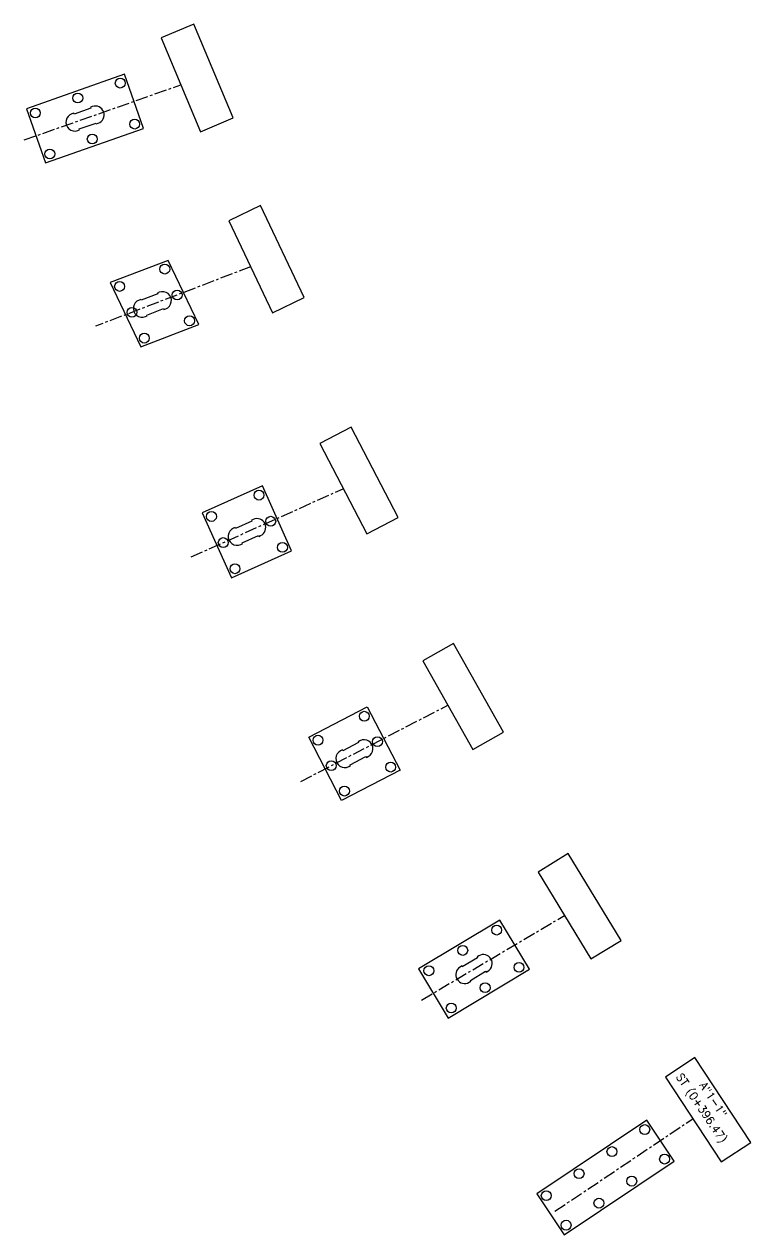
# Model space of a CAD drawing. Header units: metres. Extents: x 205782 to 206106, y 3635013 to 3635356.
# Drawn here: x 206032.5 to 206106.1, y 3635013.1 to 3635135.6 of the extents above; entities that cross this region are included whole.
import ezdxf

# ---------------------------------------------------------------- set-up
doc = ezdxf.new("R2010")
doc.units = ezdxf.units.M
doc.linetypes.add('CENTER', pattern=[2, 1.25, -0.25, 0.25, -0.25])
for name, color, linetype in [('A-BLDG', 7, 'Continuous'), ('WES-AXES', 9, 'CENTER'), ('WES-CONCRETE', 3, 'Continuous'), ('WES-PILES', 2, 'Continuous'), ('WES-TEXT', 255, 'Continuous')]:
    doc.layers.add(name, color=color, linetype=linetype)
doc.styles.add('CEO-Text-300', font='simplex.shx', dxfattribs={"height": 0.81})

msp = doc.modelspace()

# ---------------------------------------------------------------- linework, layer by layer
at = {"layer": 'WES-AXES', "linetype": 'CENTER'}
for p, q in [((206032.539, 3635123.9018), (206048.3847, 3635129.4834)), ((206055.4453, 3635111.0649), (206039.7603, 3635105.0463)), ((206049.4426, 3635081.6927), (206064.798, 3635088.5964)), ((206060.5146, 3635058.9661), (206075.3963, 3635066.6878)), ((206072.752, 3635036.8465), (206087.2067, 3635045.4081)), ((206086.2404, 3635015.4655), (206100.1922, 3635024.8244)), ((206086.2404, 3635015.4655), (206100.1922, 3635024.8244)), ((206086.2404, 3635015.4655), (206100.1922, 3635024.8244)), ((206086.2404, 3635015.4655), (206100.1922, 3635024.8244))]:
    msp.add_line(p, q, dxfattribs=at)
at = {"layer": 'WES-CONCRETE'}
for points in [[(206032.7767, 3635127.0605), (206034.7037, 3635121.5895), (206044.6063, 3635125.0775), (206042.6793, 3635130.5485)], [(206050.2198, 3635105.216), (206047.1138, 3635111.7141), (206041.2318, 3635109.457), (206044.3378, 3635102.9589)], [(206050.5601, 3635086.1423), (206053.5125, 3635079.5754), (206059.5956, 3635082.3103), (206056.6432, 3635088.8772)], [(206064.6407, 3635057.0513), (206061.3247, 3635063.4421), (206067.2451, 3635066.5142), (206070.5612, 3635060.1232)], [(206072.4355, 3635039.9992), (206075.4183, 3635035.025), (206083.6515, 3635039.9621), (206080.6686, 3635044.9363)], [(206084.3901, 3635017.2346), (206087.1754, 3635013.0823), (206098.3036, 3635020.5472), (206095.5182, 3635024.6995)]]:
    msp.add_lwpolyline(points, close=True, dxfattribs=at)
at = {"layer": 'WES-CONCRETE', "color": 3}
for points in [[(206037.953, 3635124.8546), (206038.1416, 3635124.9211), (206038.1084, 3635125.0154), (206039.8062, 3635125.6134), (206039.8394, 3635125.5191), (206040.028, 3635125.5856, 1), (206039.43, 3635127.2833), (206039.2413, 3635127.2169), (206039.2746, 3635127.1226), (206037.5768, 3635126.5245), (206037.5436, 3635126.6188), (206037.355, 3635126.5524, 1), (206037.953, 3635124.8546)], [(206044.7978, 3635106.0151), (206044.9846, 3635106.0867), (206044.9487, 3635106.1801), (206046.6293, 3635106.825), (206046.6651, 3635106.7316), (206046.8518, 3635106.8032, 1), (206046.207, 3635108.4838), (206046.0202, 3635108.4121), (206046.0561, 3635108.3188), (206044.3755, 3635107.6739), (206044.3397, 3635107.7673), (206044.153, 3635107.6956, 1), (206044.7978, 3635106.0151)], [(206054.4436, 3635082.9544), (206054.6261, 3635083.0364), (206054.585, 3635083.1276), (206056.2268, 3635083.8657), (206056.2678, 3635083.7745), (206056.4502, 3635083.8565, 1), (206055.7121, 3635085.4982), (206055.5297, 3635085.4162), (206055.5707, 3635085.325), (206053.929, 3635084.5869), (206053.888, 3635084.6781), (206053.7055, 3635084.5961, 1), (206054.4436, 3635082.9544)], [(206065.3812, 3635060.4771), (206065.5587, 3635060.5692), (206065.5126, 3635060.658), (206067.1103, 3635061.487), (206067.1564, 3635061.3983), (206067.3339, 3635061.4904, 1), (206066.5048, 3635063.0881), (206066.3273, 3635062.996), (206066.3734, 3635062.9072), (206064.7757, 3635062.0781), (206064.7296, 3635062.1669), (206064.5521, 3635062.0748, 1), (206065.3812, 3635060.4771)], [(206077.5629, 3635038.643), (206077.7345, 3635038.7459), (206077.683, 3635038.8317), (206079.2267, 3635039.7574), (206079.2782, 3635039.6716), (206079.4497, 3635039.7745, 1), (206078.524, 3635041.3182), (206078.3525, 3635041.2153), (206078.4039, 3635041.1296), (206076.8602, 3635040.2039), (206076.8087, 3635040.2896), (206076.6372, 3635040.1868, 1), (206077.5629, 3635038.643)]]:
    msp.add_lwpolyline(points, format="xyb", dxfattribs=at)
at = {"layer": 'WES-CONCRETE', "color": 112}
for points in [[(206044.7978, 3635106.0151), (206044.9846, 3635106.0867), (206044.9487, 3635106.1801), (206046.6293, 3635106.825), (206046.6651, 3635106.7316), (206046.8518, 3635106.8032, 1), (206046.207, 3635108.4838), (206046.0202, 3635108.4121), (206046.0561, 3635108.3188), (206044.3755, 3635107.6739), (206044.3397, 3635107.7673), (206044.153, 3635107.6956, 1), (206044.7978, 3635106.0151)], [(206065.3812, 3635060.4771), (206065.5587, 3635060.5692), (206065.5126, 3635060.658), (206067.1103, 3635061.487), (206067.1564, 3635061.3983), (206067.3339, 3635061.4904, 1), (206066.5048, 3635063.0881), (206066.3273, 3635062.996), (206066.3734, 3635062.9072), (206064.7757, 3635062.0781), (206064.7296, 3635062.1669), (206064.5521, 3635062.0748, 1), (206065.3812, 3635060.4771)]]:
    msp.add_lwpolyline(points, format="xyb", dxfattribs=at)
at = {"layer": 'WES-CONCRETE'}
msp.add_lwpolyline([(206054.4436, 3635082.9544), (206054.6261, 3635083.0364), (206054.585, 3635083.1276), (206056.2268, 3635083.8657), (206056.2678, 3635083.7745), (206056.4502, 3635083.8565, 1), (206055.7121, 3635085.4982), (206055.5297, 3635085.4162), (206055.5707, 3635085.325), (206053.929, 3635084.5869), (206053.888, 3635084.6781), (206053.7055, 3635084.5961, 1), (206054.4436, 3635082.9544)], format="xyb", dxfattribs=at)
at = {"layer": 'WES-PILES', "transparency": 33554687}
for centre in [(206042.2521, 3635129.6557), (206037.9606, 3635128.144), (206033.669, 3635126.6323), (206043.7139, 3635125.5056), (206039.4224, 3635123.994), (206035.1309, 3635122.4823), (206046.7638, 3635110.83), (206042.189, 3635109.0746), (206048.0144, 3635108.2135), (206043.4397, 3635106.4581), (206049.2651, 3635105.5971), (206044.6903, 3635103.8416), (206056.2918, 3635087.9517), (206051.4856, 3635085.7909), (206057.481, 3635085.3067), (206052.6748, 3635083.1459), (206058.6701, 3635082.6617), (206053.8639, 3635080.5009), (206066.9462, 3635065.5704), (206062.2684, 3635063.1433), (206068.2819, 3635062.9962), (206063.604, 3635060.5691), (206069.6174, 3635060.4222), (206064.9396, 3635057.995), (206080.3422, 3635043.925), (206076.912, 3635041.8674), (206082.6051, 3635040.1515), (206073.4818, 3635039.8098), (206079.1749, 3635038.0939), (206075.7447, 3635036.0363)]:
    msp.add_circle(centre, 0.5, dxfattribs=at)
at = {"layer": 'WES-PILES'}
for centre in [(206095.3235, 3635023.7332), (206092.0033, 3635021.5024), (206097.3289, 3635020.7435), (206088.6815, 3635019.2741), (206094.0101, 3635018.5109), (206085.3596, 3635017.0458), (206090.6882, 3635016.2826), (206087.3664, 3635014.0543)]:
    msp.add_circle(centre, 0.5, dxfattribs=at)
at = {"layer": 'WES-TEXT', "linetype": 'ByBlock'}
for points in [[(206046.3914, 3635134.2279), (206050.378, 3635124.7389), (206053.6709, 3635126.1282), (206049.6843, 3635135.6171)], [(206053.2364, 3635115.7129), (206057.6542, 3635106.4169), (206060.8799, 3635107.9559), (206056.462, 3635117.2518)], [(206062.4564, 3635093.1772), (206067.1931, 3635084.0396), (206070.3637, 3635085.6892), (206065.6269, 3635094.8268)], [(206072.8672, 3635071.1698), (206077.9172, 3635062.2015), (206081.0287, 3635063.9598), (206075.9787, 3635072.928)], [(206084.5255, 3635049.8006), (206089.8827, 3635041.0124), (206092.9316, 3635042.8773), (206087.5744, 3635051.6655)], [(206097.4111, 3635029.0518), (206103.0691, 3635020.4541), (206106.0516, 3635022.4233), (206100.3936, 3635031.021)], [(206097.4111, 3635029.0518), (206103.0691, 3635020.4541), (206106.0516, 3635022.4233), (206100.3936, 3635031.021)], [(206097.4111, 3635029.0518), (206103.0691, 3635020.4541), (206106.0516, 3635022.4233), (206100.3936, 3635031.021)], [(206097.4111, 3635029.0518), (206103.0691, 3635020.4541), (206106.0516, 3635022.4233), (206100.3936, 3635031.021)]]:
    msp.add_lwpolyline(points, close=True, dxfattribs=at)

# ---------------------------------------------------------------- texts
at = {"layer": 'A-BLDG', "color": 5, "style": 'CEO-Text-300'}
for s, rotation, p in [('ST (0+396.47)', 304.185822, (206098.453, 3635029.0805, 29.5189)), (' A"1-1"', 303.621706, (206100.5096, 3635028.6767, 29.5189))]:
    msp.add_text(s, height=0.81, rotation=rotation, dxfattribs=at).set_placement(p)

doc.saveas('drawing.dxf')
